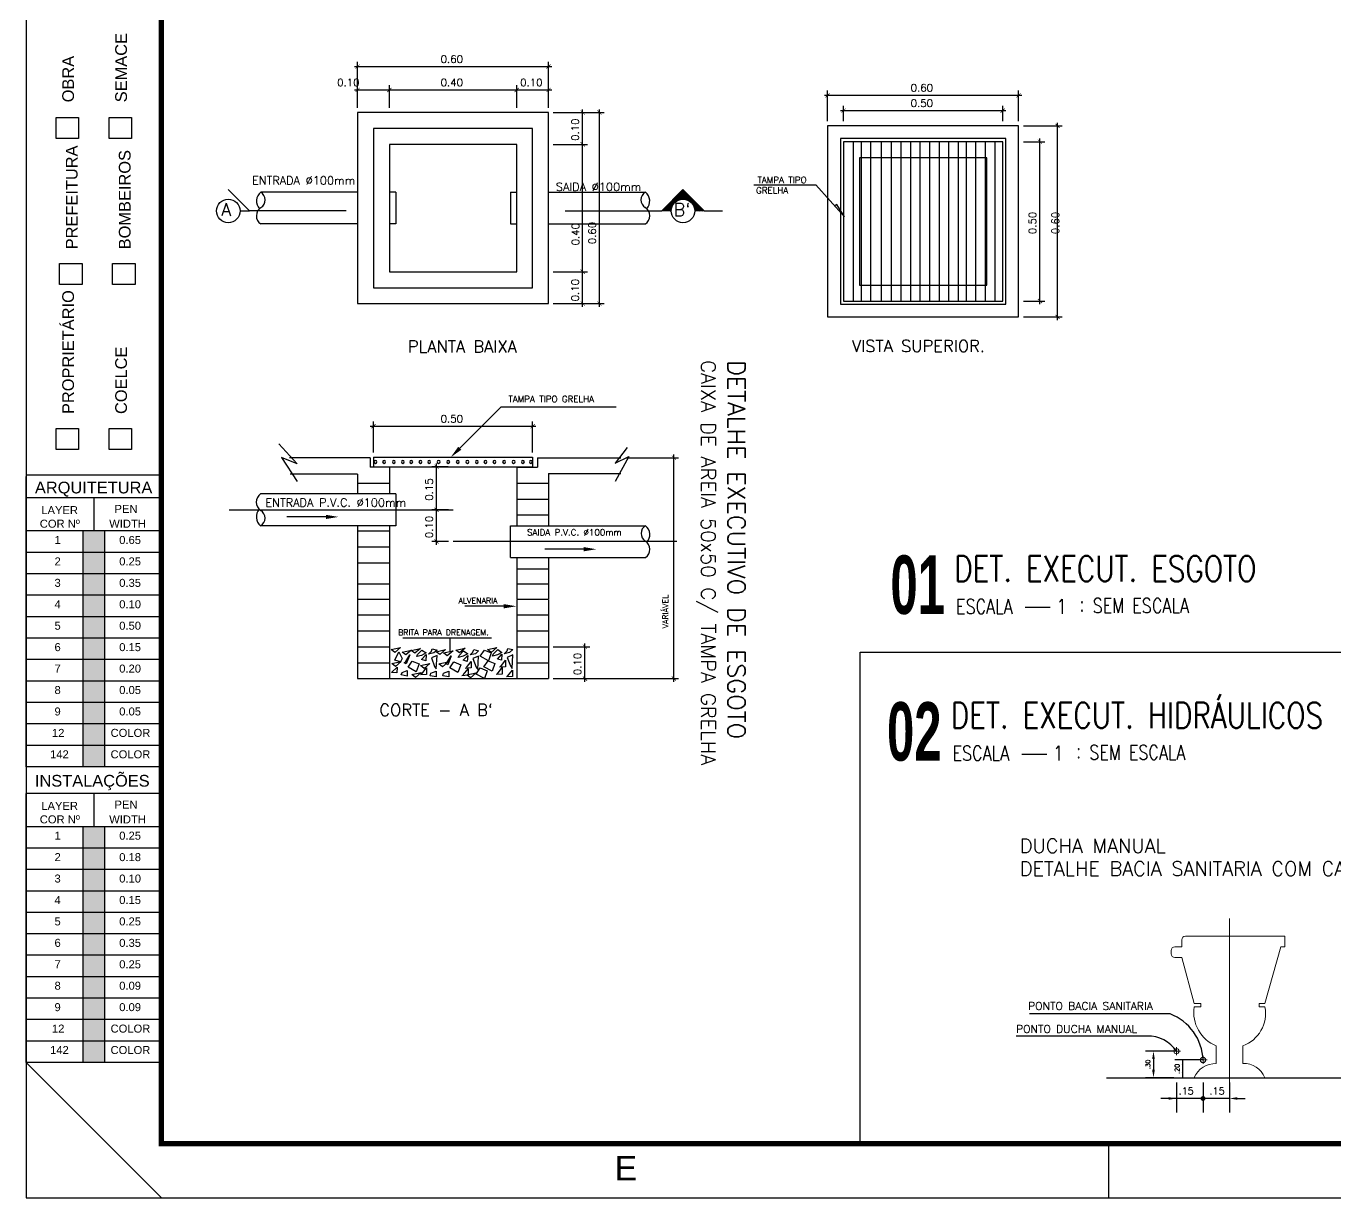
# Model space of a CAD drawing. Header units: millimetres. Extents: x -336 to -33, y -135 to 770.
# Drawn here: x -117.01 to -92.83, y 636.91 to 658.56 of the extents above; entities that cross this region are included whole.
import ezdxf
from ezdxf.enums import TextEntityAlignment as Align

# ---------------------------------------------------------------- set-up
doc = ezdxf.new("R2010")
doc.units = ezdxf.units.MM
doc.header["$LTSCALE"] = 50
doc.header["$MEASUREMENT"] = 0
for name, pattern in [('CENTER2', [28.575, 19.05, -3.175, 3.175, -3.175]), ('DASHDOT2', [0.5, 0.25, -0.125, 0, -0.125]), ('HIDDEN', [0.375, 0.25, -0.125])]:
    doc.linetypes.add(name, pattern=pattern)
doc.layers.get('0').update_dxf_attribs({"linetype": 'CONTINUOUS'})
for name, color, linetype in [('A-LAYOUT', 7, 'CONTINUOUS'), ('A-PEN-R', 1, 'CONTINUOUS'), ('CERC02', 3, 'CONTINUOUS'), ('DETALLHES_CAIXAS', 6, 'CONTINUOUS'), ("PRANCHA - PROJETU'S", 7, 'CONTINUOUS'), ('TEXT', 2, 'CONTINUOUS'), ('TUBELPAREDE', 2, 'CONTINUOUS'), ('TUBULACAO', 2, 'CONTINUOUS'), ('TXT_1', 2, 'CONTINUOUS'), ('TXT_2', 6, 'CONTINUOUS')]:
    doc.layers.add(name, color=color, linetype=linetype)
doc.layers.add('BLOCOS HIDRAULICA', color=4, linetype='CONTINUOUS', lineweight=9)
doc.styles.add('ADITIVOCAD', font='ROMANS.shx')
doc.styles.add('ARIAL', font='arial.ttf', dxfattribs={"height": 2})
doc.styles.add('REG140', font='romans.shx', dxfattribs={"width": 0.8, "height": 0.35})
doc.styles.add('REG80', font='romans.shx', dxfattribs={"width": 0.8, "height": 0.2})
doc.styles.add('ROMANS', font='romans', dxfattribs={"height": 0.1})
doc.styles.add('SANSSERIF2', font='sanssb__.ttf', dxfattribs={"width": 0.8})

# ---------------------------------------------------------------- blocks, each defined once
blk = doc.blocks.new('ADFSGASDFG')
at = {"layer": "PRANCHA - PROJETU'S"}
h = blk.add_hatch(color=1, dxfattribs=at)
h.set_gradient(color1=(255, 0, 0), color2=(255, 0, 0), tint=1)
h.paths.add_polyline_path([(278.03, 60.265), (277.634, 60.265), (277.634, 59.869), (278.03, 59.869)])
h = blk.add_hatch(color=1, dxfattribs=at)
h.set_gradient(color1=(255, 255, 0), color2=(255, 255, 0), tint=1)
h.paths.add_polyline_path([(278.03, 59.473), (278.03, 59.869), (277.634, 59.869), (277.634, 59.473)])
h = blk.add_hatch(color=1, dxfattribs=at)
h.set_gradient(color1=(0, 255, 0), color2=(0, 255, 0), tint=1)
h.paths.add_polyline_path([(278.03, 59.473), (277.634, 59.473), (277.634, 59.077), (278.03, 59.077)])
h = blk.add_hatch(color=1, dxfattribs=at)
h.set_gradient(color1=(0, 255, 255), color2=(0, 255, 255), tint=1)
h.paths.add_polyline_path([(278.03, 59.077), (277.634, 59.077), (277.634, 58.681), (278.03, 58.681)])
h = blk.add_hatch(color=1, dxfattribs=at)
h.set_gradient(color1=(0, 0, 255), color2=(0, 0, 255), tint=1)
h.paths.add_polyline_path([(278.03, 58.681), (277.634, 58.681), (277.634, 58.285), (278.03, 58.285)])
h = blk.add_hatch(color=1, dxfattribs=at)
h.set_gradient(color1=(255, 0, 255), color2=(255, 0, 255), tint=1)
h.paths.add_polyline_path([(278.03, 58.285), (277.634, 58.285), (277.634, 57.889), (278.03, 57.889)])
h = blk.add_hatch(color=1, dxfattribs=at)
h.set_gradient(color1=(255, 255, 255), tint=1)
h.paths.add_polyline_path([(278.03, 57.889), (277.634, 57.889), (277.634, 57.493), (278.03, 57.493)])
h = blk.add_hatch(color=1, dxfattribs=at)
h.set_gradient(color1=(128, 128, 128), color2=(128, 128, 128), tint=1)
h.paths.add_polyline_path([(278.03, 57.493), (277.634, 57.493), (277.634, 57.097), (278.03, 57.097)])
h = blk.add_hatch(color=1, dxfattribs=at)
h.set_gradient(color1=(192, 192, 192), color2=(192, 192, 192), tint=1)
h.paths.add_polyline_path([(278.03, 57.097), (277.634, 57.097), (277.634, 56.701), (278.03, 56.701)])
h = blk.add_hatch(color=1, dxfattribs=at)
h.set_gradient(color1=(204, 0, 0), color2=(204, 0, 0), tint=1)
h.paths.add_polyline_path([(278.03, 56.305), (278.03, 56.701), (277.634, 56.701), (277.634, 56.305)])
h = blk.add_hatch(color=1, dxfattribs=at)
h.set_gradient(color1=(0, 153, 204), color2=(0, 153, 204), tint=1)
h.paths.add_polyline_path([(278.03, 56.305), (277.634, 56.305), (277.634, 55.909), (278.03, 55.909)])
h = blk.add_hatch(color=1, dxfattribs=at)
h.set_gradient(color1=(255, 0, 0), color2=(255, 0, 0), tint=1)
h.paths.add_polyline_path([(278.03, 54.802), (277.634, 54.802), (277.634, 54.406), (278.03, 54.406)])
h = blk.add_hatch(color=1, dxfattribs=at)
h.set_gradient(color1=(255, 255, 0), color2=(255, 255, 0), tint=1)
h.paths.add_polyline_path([(278.03, 54.01), (278.03, 54.406), (277.634, 54.406), (277.634, 54.01)])
h = blk.add_hatch(color=1, dxfattribs=at)
h.set_gradient(color1=(0, 255, 0), color2=(0, 255, 0), tint=1)
h.paths.add_polyline_path([(278.03, 54.01), (277.634, 54.01), (277.634, 53.614), (278.03, 53.614)])
h = blk.add_hatch(color=1, dxfattribs=at)
h.set_gradient(color1=(0, 255, 255), color2=(0, 255, 255), tint=1)
h.paths.add_polyline_path([(278.03, 53.614), (277.634, 53.614), (277.634, 53.218), (278.03, 53.218)])
h = blk.add_hatch(color=1, dxfattribs=at)
h.set_gradient(color1=(0, 0, 255), color2=(0, 0, 255), tint=1)
h.paths.add_polyline_path([(278.03, 53.218), (277.634, 53.218), (277.634, 52.822), (278.03, 52.822)])
h = blk.add_hatch(color=1, dxfattribs=at)
h.set_gradient(color1=(255, 0, 255), color2=(255, 0, 255), tint=1)
h.paths.add_polyline_path([(278.03, 52.822), (277.634, 52.822), (277.634, 52.426), (278.03, 52.426)])
h = blk.add_hatch(color=1, dxfattribs=at)
h.set_gradient(color1=(255, 255, 255), tint=1)
h.paths.add_polyline_path([(278.03, 52.426), (277.634, 52.426), (277.634, 52.03), (278.03, 52.03)])
h = blk.add_hatch(color=1, dxfattribs=at)
h.set_gradient(color1=(128, 128, 128), color2=(128, 128, 128), tint=1)
h.paths.add_polyline_path([(278.03, 52.03), (277.634, 52.03), (277.634, 51.634), (278.03, 51.634)])
h = blk.add_hatch(color=1, dxfattribs=at)
h.set_gradient(color1=(192, 192, 192), color2=(192, 192, 192), tint=1)
h.paths.add_polyline_path([(278.03, 51.634), (277.634, 51.634), (277.634, 51.238), (278.03, 51.238)])
h = blk.add_hatch(color=1, dxfattribs=at)
h.set_gradient(color1=(204, 0, 0), color2=(204, 0, 0), tint=1)
h.paths.add_polyline_path([(278.03, 50.842), (278.03, 51.238), (277.634, 51.238), (277.634, 50.842)])
h = blk.add_hatch(color=1, dxfattribs=at)
h.set_gradient(color1=(0, 153, 204), color2=(0, 153, 204), tint=1)
h.paths.add_polyline_path([(278.03, 50.842), (277.634, 50.842), (277.634, 50.446), (278.03, 50.446)])
at = {"layer": "PRANCHA - PROJETU'S", "color": 1}
for p, q in [((276.578, 107.346), (276.578, 47.946)), ((279.078, 47.946), (276.578, 50.446)), ((296.578, 48.946), (296.578, 47.946)), ((276.578, 47.946), (360.678, 47.946))]:
    blk.add_line(p, q, dxfattribs=at)
at = {"layer": "PRANCHA - PROJETU'S"}
for p, q in [((279.086, 61.299), (276.578, 61.299)), ((276.578, 55.909), (276.578, 61.272)), ((279.086, 60.876), (276.578, 60.876)), ((279.086, 60.876), (276.578, 60.876)), ((277.832, 60.265), (277.832, 60.876)), ((279.086, 60.876), (279.086, 55.909)), ((279.086, 60.265), (276.578, 60.265)), ((277.634, 55.909), (277.634, 60.265)), ((278.03, 55.909), (278.03, 60.265)), ((279.086, 59.869), (276.578, 59.869)), ((279.086, 59.473), (276.578, 59.473)), ((279.086, 59.077), (276.578, 59.077)), ((279.086, 58.681), (276.578, 58.681)), ((279.086, 58.285), (276.578, 58.285)), ((279.086, 57.889), (276.578, 57.889)), ((279.086, 57.493), (276.578, 57.493)), ((279.086, 57.097), (276.578, 57.097)), ((279.086, 56.701), (276.578, 56.701)), ((279.086, 56.305), (276.578, 56.305)), ((279.086, 55.909), (276.578, 55.909)), ((279.086, 55.413), (276.578, 55.413)), ((276.578, 50.446), (276.578, 55.413)), ((277.832, 54.802), (277.832, 55.413)), ((279.086, 55.413), (279.086, 50.446)), ((279.086, 54.802), (276.578, 54.802)), ((277.634, 50.446), (277.634, 54.802)), ((278.03, 50.446), (278.03, 54.802)), ((279.086, 54.406), (276.578, 54.406)), ((279.086, 54.01), (276.578, 54.01)), ((279.086, 53.614), (276.578, 53.614)), ((279.086, 53.218), (276.578, 53.218)), ((279.086, 52.822), (276.578, 52.822)), ((279.086, 52.426), (276.578, 52.426)), ((279.086, 52.03), (276.578, 52.03)), ((279.086, 51.634), (276.578, 51.634)), ((279.086, 51.238), (276.578, 51.238)), ((279.086, 50.842), (276.578, 50.842)), ((279.086, 50.446), (276.578, 50.446))]:
    blk.add_line(p, q, dxfattribs=at)
at = {"layer": "PRANCHA - PROJETU'S", "color": 4, "const_width": 0.1}
blk.add_lwpolyline([(279.078, 106.346), (359.678, 106.346), (359.678, 48.946), (279.078, 48.946)], close=True, dxfattribs=at)
at = {"layer": "PRANCHA - PROJETU'S"}
for points in [[(277.13, 67.904), (277.548, 67.904), (277.548, 67.518), (277.13, 67.518)], [(278.109, 67.904), (278.526, 67.904), (278.526, 67.518), (278.109, 67.518)], [(277.197, 65.206), (277.615, 65.206), (277.615, 64.821), (277.197, 64.821)], [(278.176, 65.206), (278.594, 65.206), (278.594, 64.821), (278.176, 64.821)], [(277.13, 62.158), (277.548, 62.158), (277.548, 61.773), (277.13, 61.773)], [(278.109, 62.158), (278.526, 62.158), (278.526, 61.773), (278.109, 61.773)]]:
    blk.add_lwpolyline(points, close=True, dxfattribs=at)
at = {"layer": "PRANCHA - PROJETU'S", "color": 2, "style": 'ARIAL'}
for s, height, p in [('SEMACE', 0.2168, (278.224, 68.185)), ('OBRA', 0.2168, (277.245, 68.185)), ('PREFEITURA', 0.2168, (277.312, 65.469)), ('BOMBEIROS', 0.2168, (278.291, 65.469)), ('PROPRIETÁRIO', 0.21676, (277.245, 62.426)), ('COELCE', 0.2168, (278.224, 62.426))]:
    blk.add_text(s, height=height, rotation=90, dxfattribs=at).set_placement(p, align=Align.TOP_LEFT)
for s, p in [('ARQUITETURA', (276.74, 61.176)), ('INSTALAÇÕES', (276.74, 55.759))]:
    blk.add_text(s, height=0.21676, dxfattribs=at).set_placement(p, align=Align.TOP_LEFT)
at = {"layer": "PRANCHA - PROJETU'S", "style": 'ARIAL'}
for s, height, p in [('LAYER', 0.1479, (276.858, 60.724)), ('PEN', 0.1479, (278.211, 60.747)), ('COR Nº', 0.1479, (276.83, 60.474)), ('WIDTH', 0.1479, (278.113, 60.474)), ('1', 0.148, (277.102, 60.173)), ('0.65', 0.1479, (278.298, 60.173)), ('2', 0.148, (277.102, 59.777)), ('0.25', 0.1479, (278.298, 59.777)), ('3', 0.148, (277.102, 59.381)), ('0.35', 0.1479, (278.298, 59.381)), ('4', 0.148, (277.102, 58.985)), ('0.10', 0.1479, (278.298, 58.985)), ('5', 0.148, (277.102, 58.589)), ('0.50', 0.1479, (278.298, 58.589)), ('6', 0.148, (277.102, 58.193)), ('0.15', 0.1479, (278.298, 58.193)), ('0.20', 0.1479, (278.298, 57.797)), ('7', 0.148, (277.102, 57.797)), ('8', 0.148, (277.102, 57.401)), ('0.05', 0.1479, (278.298, 57.401)), ('9', 0.148, (277.102, 57.005)), ('0.05', 0.1479, (278.298, 57.005)), ('12', 0.1479, (277.055, 56.609)), ('COLOR', 0.1479, (278.138, 56.609)), ('142', 0.1479, (277.02, 56.213)), ('COLOR', 0.1479, (278.138, 56.213)), ('LAYER', 0.1479, (276.858, 55.261)), ('PEN', 0.1479, (278.211, 55.284)), ('COR Nº', 0.1479, (276.83, 55.011)), ('WIDTH', 0.1479, (278.113, 55.011)), ('1', 0.148, (277.102, 54.71)), ('0.25', 0.1479, (278.298, 54.71)), ('2', 0.148, (277.102, 54.314)), ('0.18', 0.1479, (278.298, 54.314)), ('3', 0.148, (277.102, 53.918)), ('0.10', 0.1479, (278.298, 53.918)), ('4', 0.148, (277.102, 53.522)), ('0.15', 0.1479, (278.298, 53.522)), ('5', 0.148, (277.102, 53.126)), ('0.25', 0.1479, (278.298, 53.126)), ('6', 0.148, (277.102, 52.73)), ('0.35', 0.1479, (278.298, 52.73)), ('7', 0.148, (277.102, 52.334)), ('0.25', 0.1479, (278.298, 52.334)), ('8', 0.148, (277.102, 51.938)), ('0.09', 0.1479, (278.298, 51.938)), ('9', 0.148, (277.102, 51.542)), ('0.09', 0.1479, (278.298, 51.542)), ('12', 0.1479, (277.055, 51.146)), ('COLOR', 0.1479, (278.138, 51.146)), ('142', 0.1479, (277.02, 50.75)), ('COLOR', 0.1479, (278.138, 50.75))]:
    blk.add_text(s, height=height, dxfattribs=at).set_placement(p, align=Align.TOP_LEFT)
at = {"layer": "PRANCHA - PROJETU'S", "color": 50, "linetype": 'Continuous', "style": 'ARIAL'}
blk.add_text('E', height=0.45, dxfattribs=at).set_placement((287.661, 48.496), align=Align.MIDDLE)
blk = doc.blocks.new('CRBODADOSÇ')
at = {"layer": "PRANCHA - PROJETU'S", "color": 3}
blk.add_line((164.825, 196.917), (165.288, 196.917), dxfattribs=at)
at = {"layer": "PRANCHA - PROJETU'S", "color": 3, "style": 'REG80', "width": 0.8}
for s, p in [('ESCALA', (163.548, 196.799)), ('1', (165.407, 196.799)), (':', (165.829, 196.842))]:
    blk.add_text(s, height=0.27, dxfattribs=at).set_placement(p)
at = {"layer": "PRANCHA - PROJETU'S", "color": 2, "style": 'REG140', "width": 0.8}
for tag, p in [('PROJETO', (163.521, 198.067)), ('DESENHO', (163.516, 197.395))]:
    blk.add_attdef(tag, p, '', height=0.472, dxfattribs=at)
at = {"layer": "PRANCHA - PROJETU'S", "style": 'SANSSERIF2', "width": 0.6}
blk.add_attdef('00', text='', height=1.08, dxfattribs=at).set_placement((162.84, 196.795), align=Align.CENTER)
at = {"layer": "PRANCHA - PROJETU'S", "color": 3, "style": 'REG80', "width": 0.8}
blk.add_attdef('ESCALA', (166.075, 196.813), '', height=0.27, dxfattribs=at)
blk = doc.blocks.new('*X1020')
at = {"color": 0}
for p, q in [((101.59, 65.457), (101.923, 65.79)), ((102.251, 65.457), (101.919, 65.789)), ((101.608, 65.457), (101.932, 65.781)), ((101.626, 65.457), (101.941, 65.772)), ((101.643, 65.457), (101.95, 65.763)), ((101.661, 65.457), (101.958, 65.755)), ((101.759, 65.543), (101.716, 65.586)), ((101.765, 65.554), (101.725, 65.594)), ((101.772, 65.565), (101.733, 65.603)), ((101.78, 65.575), (101.742, 65.612)), ((101.788, 65.584), (101.751, 65.621)), ((101.797, 65.593), (101.76, 65.63)), ((101.807, 65.601), (101.769, 65.639)), ((101.817, 65.609), (101.778, 65.648)), ((101.827, 65.615), (101.787, 65.656)), ((101.839, 65.622), (101.795, 65.665)), ((101.851, 65.627), (101.804, 65.674)), ((101.864, 65.632), (101.813, 65.683)), ((101.878, 65.636), (101.822, 65.692)), ((101.892, 65.639), (101.831, 65.701)), ((101.908, 65.641), (101.84, 65.709)), ((101.847, 65.626), (101.967, 65.746)), ((101.925, 65.641), (101.848, 65.718)), ((101.944, 65.64), (101.857, 65.727)), ((101.966, 65.636), (101.866, 65.736)), ((101.874, 65.635), (101.976, 65.737)), ((101.993, 65.627), (101.875, 65.745)), ((102.035, 65.602), (101.884, 65.754)), ((102.198, 65.457), (101.893, 65.762)), ((101.897, 65.64), (101.985, 65.728)), ((102.216, 65.457), (101.901, 65.771)), ((102.233, 65.457), (101.91, 65.78)), ((101.916, 65.641), (101.994, 65.719)), ((101.933, 65.641), (102.003, 65.71)), ((101.949, 65.639), (102.011, 65.702)), ((101.964, 65.636), (102.02, 65.693)), ((101.978, 65.633), (102.029, 65.684)), ((101.991, 65.628), (102.038, 65.675)), ((102.003, 65.622), (102.047, 65.666)), ((102.015, 65.616), (102.056, 65.657)), ((102.025, 65.609), (102.065, 65.649)), ((102.036, 65.602), (102.073, 65.64)), ((102.045, 65.594), (102.082, 65.631)), ((102.054, 65.585), (102.091, 65.622)), ((102.062, 65.576), (102.1, 65.613)), ((102.07, 65.566), (102.109, 65.604)), ((102.077, 65.555), (102.118, 65.595)), ((102.084, 65.544), (102.126, 65.587)), ((101.597, 65.457), (101.592, 65.462)), ((101.615, 65.457), (101.601, 65.471)), ((101.632, 65.457), (101.61, 65.48)), ((101.65, 65.457), (101.619, 65.488)), ((101.668, 65.457), (101.627, 65.497)), ((101.685, 65.457), (101.636, 65.506)), ((101.703, 65.457), (101.645, 65.515)), ((101.721, 65.457), (101.654, 65.524)), ((101.737, 65.458), (101.663, 65.533)), ((101.738, 65.475), (101.672, 65.541)), ((101.679, 65.457), (101.753, 65.531)), ((101.74, 65.49), (101.68, 65.55)), ((101.744, 65.505), (101.689, 65.559)), ((101.696, 65.457), (101.744, 65.504)), ((101.748, 65.518), (101.698, 65.568)), ((101.753, 65.531), (101.707, 65.577)), ((101.714, 65.457), (101.739, 65.482)), ((101.732, 65.457), (101.737, 65.463)), ((102.18, 65.457), (102.067, 65.571)), ((102.09, 65.532), (102.135, 65.578)), ((102.163, 65.457), (102.092, 65.528)), ((102.095, 65.52), (102.144, 65.569)), ((102.099, 65.506), (102.153, 65.56)), ((102.145, 65.457), (102.1, 65.502)), ((102.102, 65.492), (102.162, 65.551)), ((102.127, 65.457), (102.104, 65.48)), ((102.105, 65.477), (102.171, 65.542)), ((102.106, 65.46), (102.179, 65.534)), ((102.109, 65.457), (102.106, 65.461)), ((102.121, 65.457), (102.188, 65.525)), ((102.138, 65.457), (102.197, 65.516)), ((102.156, 65.457), (102.206, 65.507)), ((102.174, 65.457), (102.215, 65.498)), ((102.191, 65.457), (102.224, 65.489)), ((102.209, 65.457), (102.232, 65.481)), ((102.227, 65.457), (102.241, 65.472)), ((102.244, 65.457), (102.25, 65.463))]:
    blk.add_line(p, q, dxfattribs=at)

msp = doc.modelspace()

# ---------------------------------------------------------------- linework, layer by layer
at = {"color": 8}
for p, q in [((-95.871, 640.31), (-98.472, 640.31)), ((-96.296, 639.898), (-98.717, 639.898)), ((-95.641, 639.13), (-95.641, 639.13))]:
    msp.add_line(p, q, dxfattribs=at)
at = {"color": 8, "linetype": 'ByBlock'}
for p, q in [((-95.803, 639.62), (-96.326, 639.62)), ((-96.179, 639.473), (-96.179, 639.277)), ((-95.64, 639.457), (-95.64, 639.13)), ((-95.754, 639.043), (-95.754, 638.485)), ((-95.264, 639.043), (-95.264, 638.485)), ((-95.264, 639.043), (-95.264, 638.485)), ((-94.773, 639.043), (-94.773, 638.485)), ((-94.773, 638.746), (-96.044, 638.746)), ((-94.628, 638.746), (-94.483, 638.746))]:
    msp.add_line(p, q, dxfattribs=at)
at = {"linetype": 'ByBlock'}
for p, q in [((-95.264, 639.457), (-95.787, 639.457)), ((-95.803, 639.13), (-96.326, 639.13))]:
    msp.add_line(p, q, dxfattribs=at)
at = {"color": 8}
for centre, radius, start, end in [((-96.215, 639.422), 0.952, 2.1023, 68.8424), ((-96.28, 639.261), 0.637, 34.3393, 91.4406)]:
    msp.add_arc(centre, radius, start, end, dxfattribs=at)
at = {"color": 8, "linetype": 'ByBlock'}
for points in [[(-96.204, 639.473), (-96.155, 639.473), (-96.179, 639.62)], [(-95.656, 639.365), (-95.625, 639.365), (-95.64, 639.457)], [(-96.204, 639.277), (-96.155, 639.277), (-96.179, 639.13)], [(-95.656, 639.222), (-95.625, 639.222), (-95.64, 639.13)], [(-95.899, 638.771), (-95.899, 638.722), (-95.754, 638.746)], [(-94.628, 638.771), (-94.628, 638.722), (-94.773, 638.746)]]:
    msp.add_solid(points, dxfattribs=at)
at = {"layer": 'A-LAYOUT', "linetype": 'ByBlock'}
for p, q in [((-110.946, 657.81), (-107.3, 657.81)), ((-110.887, 657.049), (-110.887, 657.899)), ((-107.358, 657.049), (-107.358, 657.899)), ((-110.946, 657.378), (-110.24, 657.378)), ((-110.887, 657.049), (-110.887, 657.466)), ((-110.358, 657.378), (-107.888, 657.378)), ((-110.299, 657.049), (-110.299, 657.466)), ((-110.299, 657.049), (-110.299, 657.466)), ((-108.005, 657.378), (-107.3, 657.378)), ((-107.947, 657.049), (-107.947, 657.466)), ((-107.947, 657.049), (-107.947, 657.466)), ((-107.358, 657.049), (-107.358, 657.466)), ((-102.201, 656.802), (-102.201, 657.368)), ((-98.672, 656.802), (-98.672, 657.368)), ((-102.26, 657.28), (-98.613, 657.28)), ((-101.907, 656.802), (-101.907, 657.084)), ((-98.966, 656.802), (-98.966, 657.084)), ((-107.27, 656.96), (-106.33, 656.96)), ((-107.27, 656.96), (-106.639, 656.96)), ((-106.728, 656.313), (-106.728, 657.019)), ((-106.418, 653.372), (-106.418, 657.019)), ((-101.966, 656.996), (-98.907, 656.996)), ((-98.584, 656.714), (-97.864, 656.714)), ((-97.952, 653.126), (-97.952, 656.773)), ((-107.27, 656.372), (-106.639, 656.372)), ((-107.27, 656.372), (-106.639, 656.372)), ((-106.728, 653.961), (-106.728, 656.431)), ((-98.584, 656.42), (-98.189, 656.42)), ((-98.277, 653.42), (-98.277, 656.479)), ((-107.27, 654.019), (-106.639, 654.019)), ((-107.27, 654.019), (-106.639, 654.019)), ((-106.728, 653.372), (-106.728, 654.078)), ((-98.584, 653.479), (-98.189, 653.479)), ((-107.27, 653.431), (-106.33, 653.431)), ((-107.27, 653.431), (-106.639, 653.431)), ((-98.584, 653.185), (-97.864, 653.185)), ((-110.652, 651.165), (-107.594, 651.165)), ((-110.593, 650.682), (-110.593, 651.253)), ((-107.652, 650.682), (-107.652, 651.253)), ((-105.933, 650.583), (-104.954, 650.583)), ((-105.043, 646.444), (-105.043, 650.642)), ((-109.211, 650.417), (-109.517, 650.417)), ((-109.428, 649.563), (-109.428, 650.476)), ((-109.208, 649.621), (-109.517, 649.621)), ((-109.208, 649.621), (-109.517, 649.621)), ((-109.428, 648.974), (-109.428, 649.68)), ((-109.208, 649.033), (-109.517, 649.033)), ((-107.27, 647.091), (-106.597, 647.091)), ((-106.686, 646.444), (-106.686, 647.149)), ((-107.27, 646.502), (-104.954, 646.502)), ((-107.27, 646.502), (-106.597, 646.502))]:
    msp.add_line(p, q, dxfattribs=at)
at = {"layer": 'A-LAYOUT', "linetype": 'HIDDEN', "ltscale": 0.5}
for p, q in [((-107.652, 656.666), (-110.593, 656.666)), ((-110.593, 656.666), (-110.593, 653.725)), ((-107.652, 653.725), (-107.652, 656.666)), ((-110.593, 653.725), (-107.652, 653.725))]:
    msp.add_line(p, q, dxfattribs=at)
at = {"layer": 'A-LAYOUT'}
for p, q in [((-102.201, 656.714), (-102.201, 653.185)), ((-98.672, 656.714), (-102.201, 656.714)), ((-98.672, 653.185), (-98.672, 656.714)), ((-101.966, 656.479), (-101.966, 653.42)), ((-98.907, 656.479), (-101.966, 656.479)), ((-98.907, 653.42), (-98.907, 656.479)), ((-99.26, 656.126), (-101.613, 656.126)), ((-101.613, 656.126), (-101.613, 653.773)), ((-99.26, 653.773), (-99.26, 656.126)), ((-103.562, 655.627), (-102.422, 655.627)), ((-102.422, 655.627), (-101.892, 655.037)), ((-110.887, 655.49), (-112.677, 655.49)), ((-110.182, 655.49), (-110.299, 655.49)), ((-110.182, 655.49), (-110.182, 654.902)), ((-108.064, 655.49), (-108.064, 654.902)), ((-108.064, 655.49), (-107.947, 655.49)), ((-107.358, 655.49), (-105.569, 655.49)), ((-102.032, 655.261), (-102.07, 655.236)), ((-101.892, 655.037), (-102.032, 655.261)), ((-110.887, 654.902), (-112.677, 654.902)), ((-110.182, 654.902), (-110.299, 654.902)), ((-108.064, 654.902), (-107.947, 654.902)), ((-107.358, 654.902), (-105.569, 654.902)), ((-101.613, 653.773), (-99.26, 653.773)), ((-101.966, 653.42), (-98.907, 653.42)), ((-102.201, 653.185), (-98.672, 653.185)), ((-109, 650.758), (-108.235, 651.522)), ((-108.235, 651.522), (-106.111, 651.522)), ((-112.345, 650.841), (-112.005, 650.468)), ((-112.294, 650.587), (-112.005, 650.146)), ((-112.005, 650.468), (-112.294, 650.587)), ((-110.593, 650.594), (-107.652, 650.594)), ((-110.593, 650.594), (-110.593, 650.417)), ((-107.652, 650.594), (-107.652, 650.417)), ((-105.907, 650.773), (-106.128, 650.485)), ((-105.873, 650.604), (-106.128, 650.146)), ((-106.128, 650.485), (-105.873, 650.604)), ((-110.593, 650.417), (-107.652, 650.417)), ((-110.182, 649.916), (-112.679, 649.916)), ((-110.182, 649.916), (-110.182, 649.327)), ((-111.474, 649.49), (-112.195, 649.491)), ((-110.182, 649.327), (-112.679, 649.327)), ((-108.064, 649.327), (-105.566, 649.327)), ((-108.064, 648.739), (-108.064, 649.327)), ((-106.71, 648.897), (-107.43, 648.896)), ((-108.064, 648.739), (-105.566, 648.739)), ((-108.185, 647.843), (-108.905, 647.842)), ((-110.054, 647.257), (-108.414, 647.257)), ((-109.181, 647.257), (-109.181, 647.009)), ((-110.269, 647.038), (-110.096, 647.075)), ((-110.201, 646.985), (-110.269, 647.038)), ((-110.096, 647.075), (-110.201, 646.985)), ((-110.201, 646.842), (-110.126, 647)), ((-110.126, 647), (-110.066, 646.872)), ((-110.066, 646.992), (-109.893, 647.03)), ((-109.998, 646.94), (-110.066, 646.992)), ((-109.893, 647.03), (-109.998, 646.94)), ((-109.998, 646.819), (-109.923, 646.94)), ((-109.923, 646.94), (-109.99, 646.774)), ((-109.9, 647.023), (-109.727, 647.06)), ((-109.832, 646.97), (-109.9, 647.023)), ((-109.727, 647.06), (-109.832, 646.97)), ((-109.795, 646.91), (-109.78, 646.947)), ((-109.704, 646.932), (-109.795, 646.91)), ((-109.78, 646.947), (-109.697, 647.03)), ((-109.621, 646.977), (-109.704, 646.932)), ((-109.704, 646.857), (-109.621, 646.947)), ((-109.697, 647.03), (-109.621, 646.977)), ((-109.621, 646.947), (-109.629, 646.834)), ((-109.576, 646.955), (-109.524, 647.008)), ((-109.478, 646.977), (-109.576, 646.955)), ((-109.524, 647.008), (-109.508, 647.053)), ((-109.418, 646.932), (-109.524, 646.887)), ((-109.508, 647.053), (-109.418, 647.03)), ((-109.418, 647.03), (-109.478, 646.977)), ((-109.433, 647), (-109.26, 647.038)), ((-109.365, 646.947), (-109.433, 647)), ((-109.433, 646.684), (-109.418, 646.932)), ((-109.26, 647.038), (-109.365, 646.947)), ((-109.298, 646.977), (-109.124, 647.015)), ((-109.23, 646.925), (-109.298, 646.977)), ((-109.124, 647.015), (-109.23, 646.925)), ((-109.23, 646.804), (-109.155, 646.925)), ((-109.155, 646.925), (-109.222, 646.759)), ((-109.072, 647.03), (-108.898, 647.068)), ((-109.004, 646.977), (-109.072, 647.03)), ((-109.026, 646.895), (-109.011, 646.932)), ((-108.936, 646.917), (-109.026, 646.895)), ((-109.011, 646.932), (-108.929, 647.015)), ((-108.898, 647.068), (-109.004, 646.977)), ((-108.853, 646.962), (-108.936, 646.917)), ((-108.936, 646.842), (-108.853, 646.932)), ((-108.929, 647.015), (-108.853, 646.962)), ((-108.853, 646.932), (-108.861, 646.819)), ((-108.808, 646.94), (-108.755, 646.992)), ((-108.71, 646.962), (-108.808, 646.94)), ((-108.755, 646.992), (-108.74, 647.038)), ((-108.65, 646.917), (-108.755, 646.872)), ((-108.74, 647.038), (-108.65, 647.015)), ((-108.65, 647.015), (-108.71, 646.962)), ((-108.665, 646.669), (-108.65, 646.917)), ((-108.62, 646.917), (-108.545, 647.03)), ((-108.469, 646.834), (-108.62, 646.917)), ((-108.545, 647.03), (-108.416, 646.977)), ((-108.484, 647.038), (-108.311, 647.075)), ((-108.416, 646.985), (-108.484, 647.038)), ((-108.416, 646.977), (-108.469, 646.834)), ((-108.311, 647.075), (-108.416, 646.985)), ((-108.394, 646.917), (-108.379, 646.955)), ((-108.304, 646.94), (-108.394, 646.917)), ((-108.379, 646.955), (-108.296, 647.038)), ((-108.221, 646.985), (-108.304, 646.94)), ((-108.304, 646.865), (-108.221, 646.955)), ((-108.296, 647.038), (-108.221, 646.985)), ((-108.221, 646.955), (-108.228, 646.842)), ((-108.176, 646.962), (-108.123, 647.015)), ((-108.078, 646.985), (-108.176, 646.962)), ((-108.123, 647.015), (-108.108, 647.06)), ((-108.017, 646.94), (-108.123, 646.895)), ((-108.108, 647.06), (-108.017, 647.038)), ((-108.017, 647.038), (-108.078, 646.985)), ((-108.032, 646.691), (-108.017, 646.94)), ((-110.262, 646.616), (-110.156, 646.714)), ((-110.254, 646.782), (-110.081, 646.819)), ((-110.186, 646.729), (-110.254, 646.782)), ((-110.096, 646.812), (-110.201, 646.842)), ((-110.081, 646.819), (-110.186, 646.729)), ((-110.156, 646.714), (-110.164, 646.609)), ((-110.066, 646.872), (-110.096, 646.812)), ((-110.028, 646.797), (-109.998, 646.819)), ((-109.99, 646.774), (-110.028, 646.797)), ((-109.953, 646.714), (-109.877, 646.827)), ((-109.802, 646.631), (-109.953, 646.714)), ((-109.877, 646.827), (-109.749, 646.774)), ((-109.749, 646.774), (-109.802, 646.631)), ((-109.727, 646.744), (-109.554, 646.782)), ((-109.659, 646.691), (-109.727, 646.744)), ((-109.629, 646.834), (-109.704, 646.857)), ((-109.704, 646.586), (-109.614, 646.699)), ((-109.554, 646.782), (-109.659, 646.691)), ((-109.614, 646.699), (-109.614, 646.579)), ((-109.524, 646.887), (-109.463, 646.729)), ((-109.463, 646.729), (-109.433, 646.684)), ((-109.388, 646.774), (-109.215, 646.812)), ((-109.32, 646.722), (-109.388, 646.774)), ((-109.215, 646.812), (-109.32, 646.722)), ((-109.26, 646.782), (-109.23, 646.804)), ((-109.222, 646.759), (-109.26, 646.782)), ((-109.185, 646.699), (-109.109, 646.812)), ((-109.034, 646.616), (-109.185, 646.699)), ((-109.109, 646.812), (-108.981, 646.759)), ((-108.981, 646.759), (-109.034, 646.616)), ((-108.861, 646.819), (-108.936, 646.842)), ((-108.936, 646.571), (-108.846, 646.684)), ((-108.786, 646.699), (-108.898, 646.691)), ((-108.876, 646.706), (-108.786, 646.819)), ((-108.846, 646.684), (-108.846, 646.564)), ((-108.786, 646.819), (-108.786, 646.699)), ((-108.755, 646.872), (-108.695, 646.714)), ((-108.695, 646.714), (-108.665, 646.669)), ((-108.695, 646.586), (-108.62, 646.699)), ((-108.62, 646.699), (-108.492, 646.646)), ((-108.552, 646.722), (-108.477, 646.834)), ((-108.401, 646.639), (-108.552, 646.722)), ((-108.477, 646.834), (-108.349, 646.782)), ((-108.349, 646.782), (-108.401, 646.639)), ((-108.228, 646.842), (-108.304, 646.865)), ((-108.304, 646.594), (-108.213, 646.706)), ((-108.153, 646.722), (-108.266, 646.714)), ((-108.243, 646.729), (-108.153, 646.842)), ((-108.213, 646.706), (-108.213, 646.586)), ((-108.153, 646.842), (-108.153, 646.722)), ((-108.123, 646.895), (-108.063, 646.737)), ((-108.063, 646.737), (-108.032, 646.691)), ((-110.299, 646.502), (-107.947, 646.502)), ((-110.164, 646.609), (-110.262, 646.616)), ((-110.081, 646.571), (-110.066, 646.616)), ((-109.968, 646.548), (-110.081, 646.571)), ((-110.066, 646.616), (-109.968, 646.654)), ((-109.968, 646.654), (-109.968, 646.548)), ((-109.885, 646.579), (-109.712, 646.616)), ((-109.817, 646.526), (-109.885, 646.579)), ((-109.712, 646.616), (-109.817, 646.526)), ((-109.614, 646.579), (-109.727, 646.571)), ((-109.546, 646.556), (-109.531, 646.601)), ((-109.433, 646.533), (-109.546, 646.556)), ((-109.531, 646.601), (-109.433, 646.639)), ((-109.433, 646.639), (-109.433, 646.533)), ((-109.313, 646.556), (-109.298, 646.601)), ((-109.2, 646.533), (-109.313, 646.556)), ((-109.298, 646.601), (-109.2, 646.639)), ((-109.2, 646.639), (-109.2, 646.533)), ((-108.846, 646.564), (-108.959, 646.556)), ((-108.868, 646.571), (-108.695, 646.609)), ((-108.801, 646.518), (-108.868, 646.571)), ((-108.695, 646.609), (-108.801, 646.518)), ((-108.545, 646.503), (-108.695, 646.586)), ((-108.492, 646.646), (-108.545, 646.503)), ((-108.213, 646.586), (-108.326, 646.579)), ((-108.025, 646.541), (-108.138, 646.533)), ((-108.115, 646.548), (-108.025, 646.661)), ((-108.025, 646.661), (-108.025, 646.541))]:
    msp.add_line(p, q, dxfattribs=at)
at = {"layer": 'A-LAYOUT', "linetype": 'CENTER2'}
for p, q in [((-113.258, 649.621), (-109.119, 649.621)), ((-104.988, 649.033), (-109.119, 649.033))]:
    msp.add_line(p, q, dxfattribs=at)
at = {"layer": 'A-LAYOUT', "linetype": 'ByBlock', "const_width": 0.0115}
for points in [[(-110.849, 657.849), (-110.926, 657.772)], [(-107.397, 657.772), (-107.32, 657.849)], [(-110.849, 657.416), (-110.926, 657.339)], [(-110.338, 657.339), (-110.261, 657.416)], [(-110.261, 657.416), (-110.338, 657.339)], [(-107.908, 657.416), (-107.985, 657.339)], [(-107.985, 657.339), (-107.908, 657.416)], [(-107.397, 657.339), (-107.32, 657.416)], [(-102.163, 657.318), (-102.239, 657.241)], [(-98.71, 657.241), (-98.634, 657.318)], [(-106.689, 656.922), (-106.766, 656.999)], [(-106.38, 656.922), (-106.456, 656.999)], [(-101.869, 657.034), (-101.945, 656.957)], [(-99.004, 656.957), (-98.928, 657.034)], [(-97.914, 656.676), (-97.99, 656.752)], [(-106.766, 656.41), (-106.689, 656.334)], [(-106.689, 656.334), (-106.766, 656.41)], [(-98.239, 656.382), (-98.315, 656.458)], [(-106.689, 653.981), (-106.766, 654.058)], [(-106.766, 654.058), (-106.689, 653.981)], [(-106.766, 653.47), (-106.689, 653.393)], [(-106.456, 653.47), (-106.38, 653.393)], [(-98.315, 653.517), (-98.239, 653.441)], [(-97.99, 653.223), (-97.914, 653.147)], [(-110.555, 651.203), (-110.632, 651.127)], [(-107.691, 651.127), (-107.614, 651.203)], [(-105.004, 650.545), (-105.081, 650.622)], [(-109.39, 650.379), (-109.467, 650.456)], [(-109.467, 649.66), (-109.39, 649.583)], [(-109.39, 649.583), (-109.467, 649.66)], [(-109.467, 649.072), (-109.39, 648.995)], [(-106.647, 647.052), (-106.724, 647.129)], [(-106.724, 646.541), (-106.647, 646.464)], [(-105.081, 646.541), (-105.004, 646.464)]]:
    msp.add_lwpolyline(points, dxfattribs=at)
at = {"layer": 'A-LAYOUT'}
for centre, radius, start, end in [((-112.548, 655.326), 0.209, 128.1461, 222.7189), ((-112.761, 655.347), 0.166, 302.166, 59.5336), ((-105.485, 655.347), 0.166, 120.4664, 237.834), ((-105.698, 655.326), 0.209, 317.2811, 51.8539), ((-112.576, 655.053), 0.182, 122.166, 236.2528), ((-105.67, 655.053), 0.182, 303.7472, 57.834), ((-110.557, 650.506), 0.0265, 0, 180), ((-110.557, 650.506), 0.0265, 180, 0), ((-110.398, 650.506), 0.0265, 0, 180), ((-110.398, 650.506), 0.0265, 180, 0), ((-110.218, 650.506), 0.0265, 0, 180), ((-110.218, 650.506), 0.0265, 180, 0), ((-110.052, 650.506), 0.0265, 0, 180), ((-110.052, 650.506), 0.0265, 180, 0), ((-109.895, 650.506), 0.0265, 0, 180), ((-109.895, 650.506), 0.0265, 180, 0), ((-109.727, 650.506), 0.0265, 0, 180), ((-109.727, 650.506), 0.0265, 180, 0), ((-109.565, 650.506), 0.0265, 0, 180), ((-109.565, 650.506), 0.0265, 180, 0), ((-109.389, 650.506), 0.0265, 0, 180), ((-109.389, 650.506), 0.0265, 180, 0), ((-109.212, 650.506), 0.0265, 0, 180), ((-109.212, 650.506), 0.0265, 180, 0), ((-109.036, 650.506), 0.0265, 0, 180), ((-109.036, 650.506), 0.0265, 180, 0), ((-108.859, 650.506), 0.0265, 0, 180), ((-108.859, 650.506), 0.0265, 180, 0), ((-108.683, 650.506), 0.0265, 0, 180), ((-108.683, 650.506), 0.0265, 180, 0), ((-108.525, 650.506), 0.0265, 0, 180), ((-108.525, 650.506), 0.0265, 180, 0), ((-108.359, 650.506), 0.0265, 0, 180), ((-108.359, 650.506), 0.0265, 180, 0), ((-108.181, 650.506), 0.0265, 0, 180), ((-108.181, 650.506), 0.0265, 180, 0), ((-108.003, 650.506), 0.0265, 0, 180), ((-108.003, 650.506), 0.0265, 180, 0), ((-107.832, 650.506), 0.0265, 0, 180), ((-107.832, 650.506), 0.0265, 180, 0), ((-107.685, 650.506), 0.0265, 0, 180), ((-107.685, 650.506), 0.0265, 180, 0), ((-112.578, 649.765), 0.182, 123.7472, 237.834), ((-112.55, 649.492), 0.209, 137.2811, 231.8539), ((-112.763, 649.47), 0.166, 300.4664, 57.834), ((-105.482, 649.184), 0.166, 120.4664, 237.834), ((-105.695, 649.163), 0.209, 317.2811, 51.8539), ((-105.667, 648.89), 0.182, 303.7472, 57.834)]:
    msp.add_arc(centre, radius, start, end, dxfattribs=at)
for points in [[(-108.972, 650.73), (-109.027, 650.786), (-109.166, 650.592)], [(-111.474, 649.529), (-111.474, 649.451), (-111.239, 649.49)], [(-106.71, 648.933), (-106.71, 648.854), (-106.475, 648.893)], [(-108.185, 647.879), (-108.185, 647.801), (-107.95, 647.839)]]:
    msp.add_solid(points, dxfattribs=at)
at = {"layer": 'A-PEN-R'}
for p, q in [((-101.597, 637.911), (-101.597, 646.989)), ((-101.597, 646.989), (-51.412, 646.989))]:
    msp.add_line(p, q, dxfattribs=at)
at = {"layer": 'BLOCOS HIDRAULICA', "linetype": 'DASHDOT2'}
msp.add_line((-94.773, 638.64), (-94.773, 642.071), dxfattribs=at)
at = {"layer": 'BLOCOS HIDRAULICA'}
for p, q in [((-95.656, 641.548), (-95.656, 641.678)), ((-95.59, 641.744), (-93.75, 641.744)), ((-93.75, 641.744), (-93.75, 641.548)), ((-95.852, 641.417), (-95.852, 641.482)), ((-95.786, 641.548), (-95.656, 641.548)), ((-93.826, 641.548), (-94.12, 640.502)), ((-93.75, 641.548), (-93.826, 641.548)), ((-95.656, 641.352), (-95.786, 641.352)), ((-95.427, 640.502), (-95.656, 641.352)), ((-95.305, 640.502), (-95.427, 640.502)), ((-95.427, 640.437), (-95.305, 640.437)), ((-95.305, 640.437), (-95.305, 640.502)), ((-94.12, 640.502), (-94.229, 640.502)), ((-94.229, 640.437), (-94.12, 640.437)), ((-95.018, 639.392), (-95.018, 639.718)), ((-94.528, 639.718), (-94.528, 639.392)), ((-95.828, 639.62), (-95.68, 639.62)), ((-95.338, 639.457), (-95.189, 639.457))]:
    msp.add_line(p, q, dxfattribs=at)
at = {"layer": 'BLOCOS HIDRAULICA', "color": 8}
for p, q in [((-94.229, 640.502), (-94.229, 640.437)), ((-94.12, 639.13), (-95.427, 639.13))]:
    msp.add_line(p, q, dxfattribs=at)
at = {"layer": 'BLOCOS HIDRAULICA', "linetype": 'Continuous'}
for p, q in [((-95.754, 639.546), (-95.754, 639.694)), ((-95.264, 639.383), (-95.264, 639.531))]:
    msp.add_line(p, q, dxfattribs=at)
at = {"layer": 'BLOCOS HIDRAULICA'}
for centre in [(-95.754, 639.62), (-95.264, 639.457)]:
    msp.add_circle(centre, 0.0481, dxfattribs=at)
for centre, radius, start, end in [((-95.59, 641.678), 0.0653, 90, 180), ((-95.786, 641.482), 0.0653, 90, 180), ((-95.786, 641.417), 0.0653, 180, 270), ((-94.771, 640.334), 0.664, 171.092, 248.1169), ((-94.748, 640.318), 0.639, 290.0734, 10.7177), ((-95.032, 638.963), 0.429, 88.2287, 157.0098), ((-94.506, 638.977), 0.415, 21.6607, 93.1009)]:
    msp.add_arc(centre, radius, start, end, dxfattribs=at)
at = {"layer": 'DETALLHES_CAIXAS'}
for p, q in [((-110.887, 656.96), (-110.887, 653.431)), ((-107.358, 656.96), (-110.887, 656.96)), ((-107.358, 653.431), (-107.358, 656.96)), ((-107.947, 656.372), (-110.299, 656.372)), ((-110.299, 656.372), (-110.299, 654.019)), ((-107.947, 654.019), (-107.947, 656.372)), ((-101.907, 656.42), (-101.907, 653.479)), ((-98.966, 656.42), (-101.907, 656.42)), ((-101.731, 656.42), (-101.731, 653.479)), ((-101.583, 656.42), (-101.583, 653.479)), ((-101.407, 656.42), (-101.407, 653.479)), ((-101.211, 656.42), (-101.211, 653.479)), ((-101.025, 656.42), (-101.025, 653.479)), ((-100.848, 656.42), (-100.848, 653.479)), ((-100.672, 656.42), (-100.672, 653.479)), ((-100.495, 656.42), (-100.495, 653.479)), ((-100.319, 656.42), (-100.319, 653.479)), ((-100.142, 656.42), (-100.142, 653.479)), ((-99.966, 656.42), (-99.966, 653.479)), ((-99.79, 656.42), (-99.79, 653.479)), ((-99.642, 656.42), (-99.642, 653.479)), ((-99.466, 656.42), (-99.466, 653.479)), ((-99.289, 656.42), (-99.289, 653.479)), ((-99.113, 656.42), (-99.113, 653.479)), ((-98.966, 653.479), (-98.966, 656.42)), ((-110.299, 654.019), (-107.947, 654.019)), ((-101.907, 653.479), (-98.966, 653.479)), ((-110.887, 653.431), (-107.358, 653.431)), ((-110.657, 650.583), (-112.143, 650.583)), ((-110.657, 650.583), (-110.657, 650.408)), ((-107.564, 650.583), (-106.021, 650.583)), ((-107.564, 650.583), (-107.564, 650.408)), ((-110.299, 650.408), (-110.657, 650.408)), ((-110.299, 650.408), (-110.299, 649.916)), ((-107.947, 650.408), (-107.947, 649.327)), ((-107.947, 650.408), (-107.564, 650.408)), ((-110.887, 650.28), (-112.131, 650.28)), ((-110.887, 650.28), (-110.887, 649.916)), ((-110.887, 650.114), (-110.299, 650.114)), ((-107.947, 650.114), (-107.358, 650.114)), ((-107.358, 650.294), (-107.358, 649.327)), ((-107.358, 650.294), (-106.021, 650.294)), ((-107.947, 649.82), (-107.358, 649.82)), ((-107.947, 649.526), (-107.358, 649.526)), ((-110.887, 649.327), (-110.887, 647.973)), ((-110.887, 649.232), (-110.299, 649.232)), ((-110.299, 649.327), (-110.299, 647.973)), ((-110.887, 648.937), (-110.299, 648.937)), ((-110.887, 648.643), (-110.299, 648.643)), ((-107.947, 648.739), (-107.947, 647.973)), ((-107.358, 648.739), (-107.358, 647.973)), ((-107.947, 648.531), (-107.358, 648.531)), ((-110.887, 648.252), (-110.299, 648.252)), ((-107.947, 648.252), (-107.358, 648.252)), ((-110.887, 647.973), (-110.887, 646.502)), ((-110.887, 647.973), (-110.299, 647.973)), ((-110.299, 647.973), (-110.299, 646.502)), ((-107.947, 647.973), (-107.358, 647.973)), ((-107.947, 647.958), (-107.947, 646.502)), ((-107.358, 647.958), (-107.358, 646.502)), ((-110.887, 647.679), (-110.299, 647.679)), ((-107.947, 647.679), (-107.358, 647.679)), ((-110.887, 647.385), (-110.299, 647.385)), ((-107.947, 647.385), (-107.358, 647.385)), ((-110.887, 647.091), (-110.299, 647.091)), ((-107.947, 647.091), (-107.358, 647.091)), ((-110.887, 646.797), (-110.299, 646.797)), ((-107.947, 646.797), (-107.358, 646.797)), ((-110.887, 646.502), (-110.299, 646.502)), ((-107.947, 646.502), (-107.358, 646.502))]:
    msp.add_line(p, q, dxfattribs=at)
at = {"layer": 'TUBELPAREDE'}
msp.add_line((-97.05, 639.13), (-92.567, 639.13), dxfattribs=at)
at = {"layer": 'TUBULACAO', "color": 8, "const_width": 0.0454}
msp.add_lwpolyline([(-95.286, 638.746, 1), (-95.241, 638.746, 1)], format="xyb", close=True, dxfattribs=at)
at = {"layer": 'TXT_1'}
for p, q in [((-113.277, 655.536), (-112.884, 655.143)), ((-104.874, 655.536), (-105.267, 655.143)), ((-104.481, 655.143), (-104.874, 655.536)), ((-113.061, 655.143), (-112.884, 655.143)), ((-105.091, 655.143), (-105.267, 655.143)), ((-104.481, 655.143), (-104.657, 655.143))]:
    msp.add_line(p, q, dxfattribs=at)
for centre in [(-113.277, 655.143), (-104.874, 655.143)]:
    msp.add_circle(centre, 0.217, dxfattribs=at)
at = {"layer": 'TXT_2', "linetype": 'CENTER2'}
for p, q in [((-111.1, 655.143), (-112.884, 655.143)), ((-107.051, 655.143), (-105.267, 655.143)), ((-104.481, 655.143), (-104.146, 655.143))]:
    msp.add_line(p, q, dxfattribs=at)

# ---------------------------------------------------------------- block references
at = {"layer": "PRANCHA - PROJETU'S", "color": 1}
msp.add_blockref('ADFSGASDFG', (-393.59, 588.965), dxfattribs=at)
at = {"layer": "PRANCHA - PROJETU'S"}
for p, values in [((-263.377, 450.903), {'ESCALA': 'SEM ESCALA', 'DESENHO': 'DET. EXECUT. ESGOTO', '00': '01'}), ((-263.44, 448.192), {'ESCALA': 'SEM ESCALA', 'DESENHO': 'DET. EXECUT. HIDRÁULICOS', '00': '02'})]:
    msp.add_blockref('CRBODADOSÇ', p, dxfattribs=at).add_auto_attribs(values)
at = {"layer": 'TXT_1', "xscale": -1.176362552986596, "yscale": 1.176362552987934, "zscale": 1.176362552987666}
msp.add_blockref('*X1020', (15.023, 578.142), dxfattribs=at)

# ---------------------------------------------------------------- texts
at = {"color": 8, "linetype": 'ByBlock', "style": 'ROMANS'}
msp.add_text('.30', height=0.0817, rotation=90, dxfattribs=at).set_placement((-96.281, 639.376), align=Align.MIDDLE_CENTER)
msp.add_text('.20', height=0.0871, rotation=90, dxfattribs=at).set_placement((-95.742, 639.293), align=Align.MIDDLE)
for p in [(-95.574, 638.882), (-95.004, 638.885)]:
    msp.add_text('.15', height=0.1307, dxfattribs=at).set_placement(p, align=Align.MIDDLE_CENTER)
at = {"layer": 'A-LAYOUT', "style": 'ROMANS'}
for s, p in [('0.60', (-109.352, 657.879)), ('0.10', (-111.264, 657.446)), ('0.40', (-109.352, 657.446)), ('0.10', (-107.882, 657.446)), ('0.60', (-100.666, 657.348)), ('0.50', (-100.666, 657.064)), ('0.50', (-109.352, 651.234))]:
    msp.add_text(s, height=0.1376, dxfattribs=at).set_placement(p)
for s, height, p in [('0.10', 0.1376, (-106.796, 656.437)), ('0.40', 0.1376, (-106.792, 654.506)), ('0.60', 0.1376, (-106.483, 654.528)), ('0.50', 0.1376, (-98.346, 654.714)), ('0.60', 0.1376, (-97.924, 654.714)), ('0.10', 0.1376, (-106.796, 653.473)), ('0.15', 0.1376, (-109.497, 649.79)), ('0.10', 0.1376, (-109.497, 649.098)), ('VARIÁVEL', 0.1059, (-105.146, 647.431)), ('0.10', 0.1376, (-106.754, 646.567))]:
    msp.add_text(s, height=height, rotation=90, dxfattribs=at).set_placement(p)
for s, height, p in [('ENTRADA %%C100mm', 0.15293, (-112.836, 655.706)), ('SAIDA %%C100mm', 0.15293, (-107.222, 655.588)), ('TAMPA TIPO', 0.1176, (-103.497, 655.716)), ('GRELHA', 0.1176, (-103.523, 655.523)), ('TAMPA TIPO GRELHA ', 0.11764, (-108.1, 651.667)), ('ENTRADA P.V.C. %%C100mm', 0.15293, (-112.589, 649.755)), ('SAIDA P.V.C. %%C100mm', 0.11764, (-107.756, 649.205)), ('ALVENARIA', 0.1059, (-109.023, 647.944)), ('BRITA PARA DRENAGEM.', 0.10587, (-110.139, 647.356))]:
    msp.add_text(s, height=height, dxfattribs=at).set_placement(p, align=Align.MIDDLE_LEFT)
at = {"layer": 'CERC02', "style": 'ROMANS'}
for s, p in [('PONTO BACIA SANITARIA', (-98.495, 640.528)), ('PONTO DUCHA MANUAL', (-98.718, 640.102))]:
    msp.add_text(s, height=0.1452, dxfattribs=at).set_placement(p, align=Align.TOP_LEFT)
at = {"layer": 'TEXT', "style": 'ROMANS'}
for s, p in [('DUCHA MANUAL', (-98.65, 643.544)), ('DETALHE BACIA SANITARIA COM CAIXA ACOPLADA', (-98.65, 643.123))]:
    msp.add_text(s, height=0.26136, dxfattribs=at).set_placement(p, align=Align.TOP_LEFT)
at = {"layer": 'TXT_1', "style": 'ADITIVOCAD'}
for s, height, p in [('A', 0.235, (-113.318, 655.172)), ('B`', 0.2353, (-104.889, 655.166)), ('PLANTA BAIXA', 0.22057, (-108.952, 652.637)), ('VISTA SUPERIOR.', 0.22057, (-100.523, 652.648)), ('CORTE - A B`', 0.22057, (-109.436, 645.924))]:
    msp.add_text(s, height=height, dxfattribs=at).set_placement(p, align=Align.MIDDLE)
at = {"layer": 'TXT_2', "style": 'ADITIVOCAD'}
for s, height, p in [('CAIXA DE AREIA 50x50 C/ TAMPA GRELHA', 0.26468, (-104.538, 652.385)), ('DETALHE EXECUTIVO DE ESGOTO', 0.3235, (-104.046, 652.385))]:
    msp.add_text(s, height=height, rotation=270, dxfattribs=at).set_placement(p)

doc.saveas('drawing.dxf')
